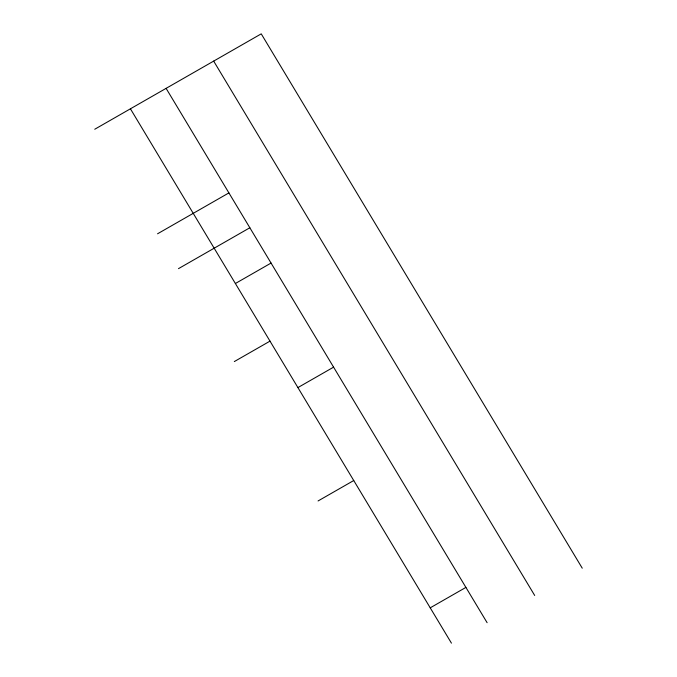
<?xml version="1.0" encoding="UTF-8"?>
<svg xmlns="http://www.w3.org/2000/svg" width="677" height="677" viewBox="0 0 677 677"><rect width="100%" height="100%" fill="white"/><g stroke="black" fill="none" stroke-linecap="round" stroke-linejoin="round"><path stroke-width="1.02" d="M94.746 129.248L261.237 33.85L582.254 568.198M157.555 233.793L228.902 192.903M178.491 268.642L249.847 227.76M235.376 283.511L271.054 263.065M234.318 361.569L269.996 341.132M297.905 387.591L333.583 367.154M318.063 500.963L353.741 480.526M430.225 607.836L465.903 587.399M213.67 61.108L534.686 595.455M166.102 88.365L487.118 622.705M130.424 108.802L451.441 643.15"/></g></svg>
